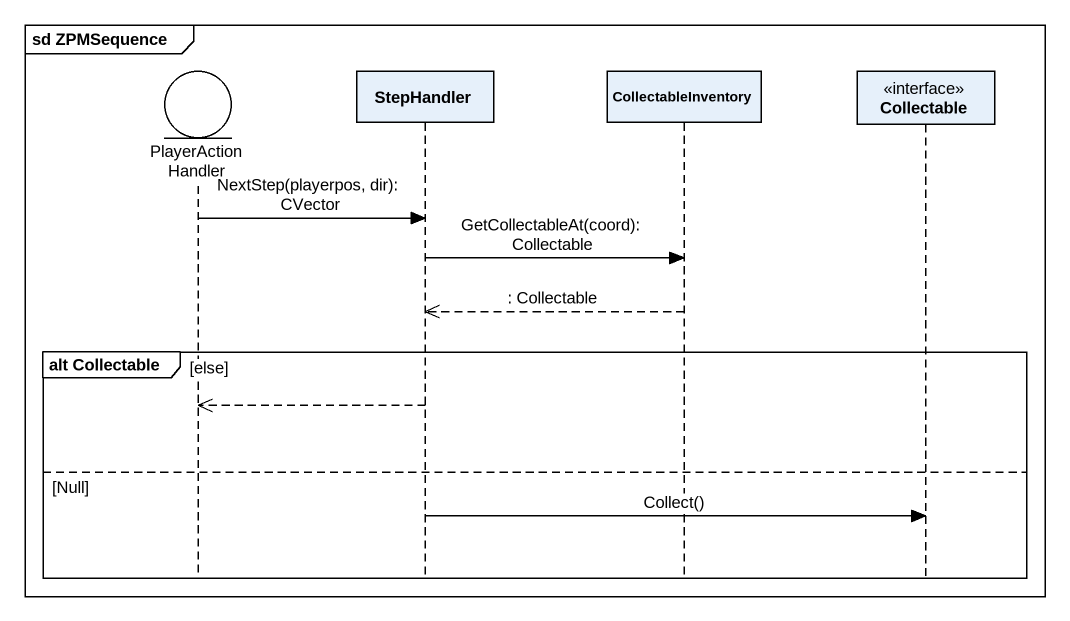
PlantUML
@startuml
mainframe sd ZPMSequence
hide footbox
entity PlayerActionHandler
participant StepHandler
participant CollectableInventory
participant Collectable <<interface>>

PlayerActionHandler -> StepHandler : NextStep(playerpos, dir): CVector
StepHandler -> CollectableInventory : GetCollectableAt(coord): Collectable
CollectableInventory -->> StepHandler : : Collectable
group alt Collectable [else]
  StepHandler -->> PlayerActionHandler
else Null
  StepHandler -> Collectable : Collect()
end
@enduml
